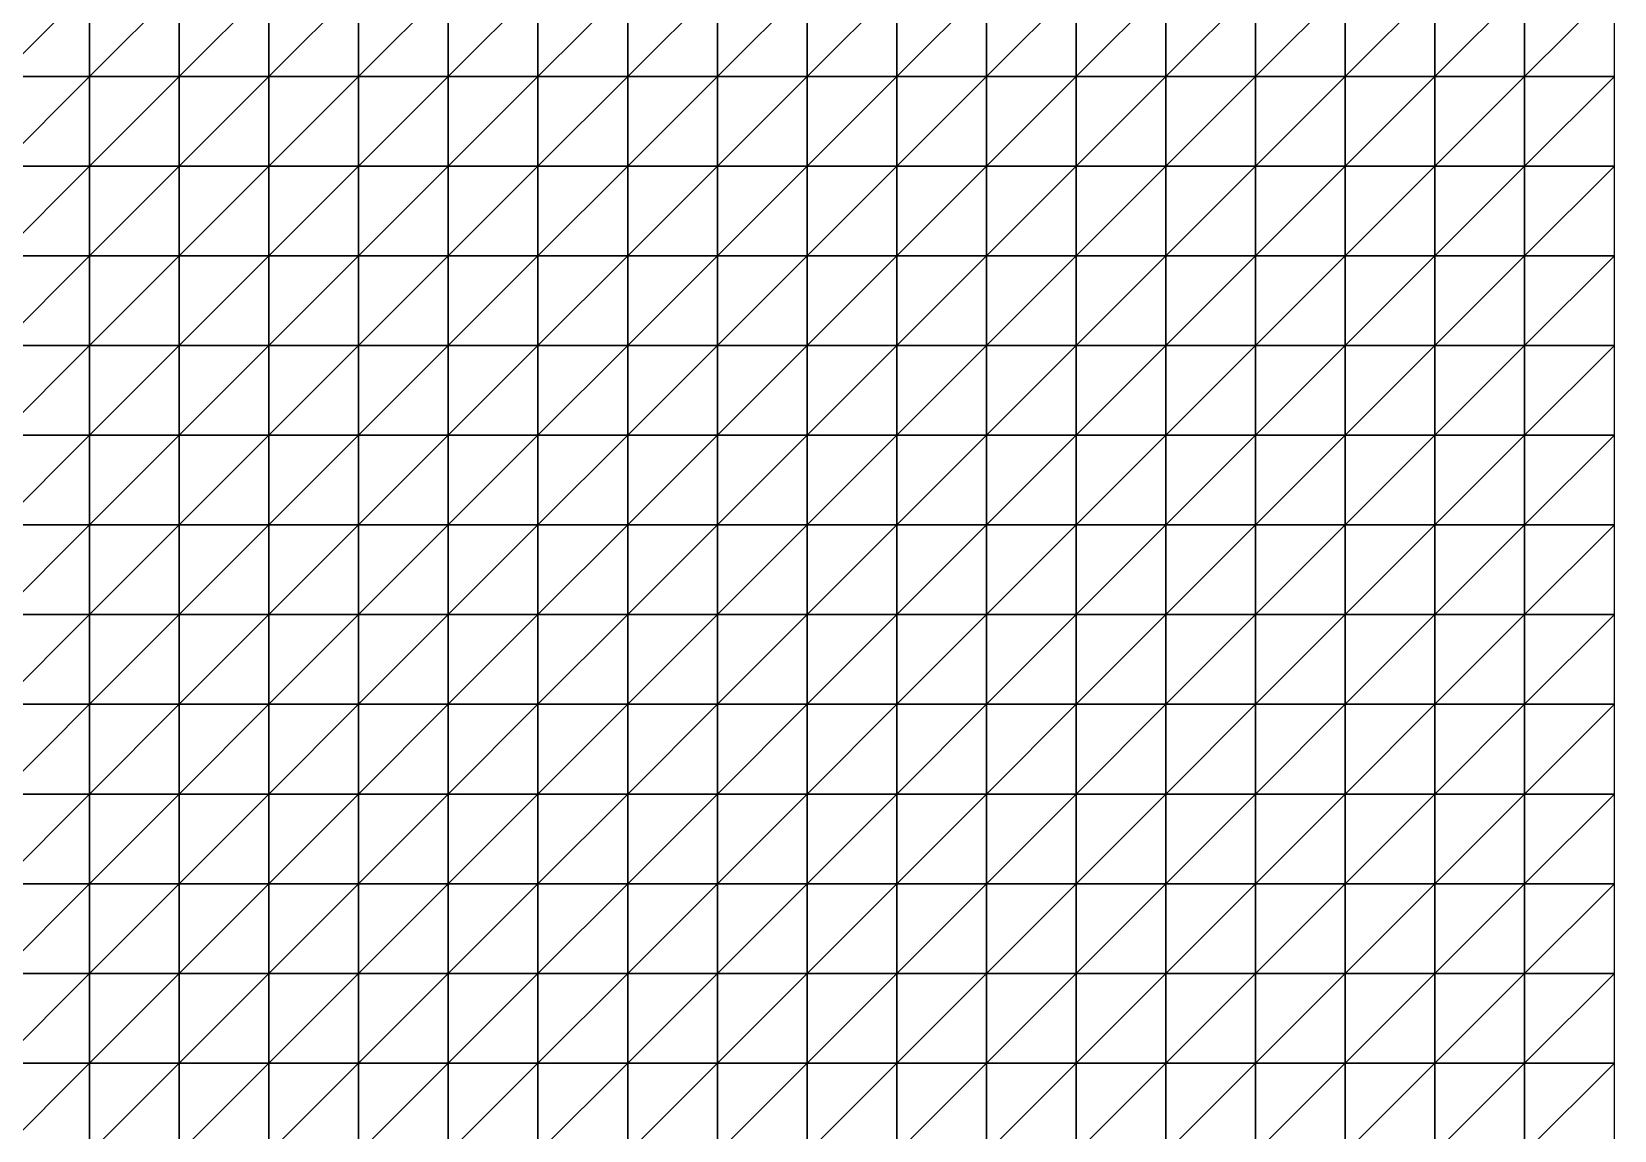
# Model space of a CAD drawing. Extents: x 504700 to 505400, y 9011750 to 9012250.
# Drawn here: x 505223.5 to 505400, y 9011872.5 to 9011995 of the extents above; entities that cross this region are included whole.
import ezdxf

# ---------------------------------------------------------------- set-up
doc = ezdxf.new("R2010")
doc.units = 0

msp = doc.modelspace()

# ---------------------------------------------------------------- linework, layer by layer
at = {"layer": 'PIT_FASE2'}
for points in [[(505220, 9011990, 260.29), (505230, 9011990, 270.28), (505230, 9012000, 270)], [(505220, 9011990, 260.29), (505230, 9012000, 270), (505220, 9012000, 260)], [(505230, 9011990, 270.28), (505240, 9011990, 280.26), (505240, 9012000, 280)], [(505230, 9011990, 270.28), (505240, 9012000, 280), (505230, 9012000, 270)], [(505240, 9011990, 280.26), (505250, 9011990, 290.25), (505250, 9012000, 290)], [(505240, 9011990, 280.26), (505250, 9012000, 290), (505240, 9012000, 280)], [(505250, 9011990, 290.25), (505260, 9011990, 300.24), (505260, 9012000, 300)], [(505250, 9011990, 290.25), (505260, 9012000, 300), (505250, 9012000, 290)], [(505260, 9011990, 300.24), (505270, 9011990, 310.23), (505270, 9012000, 310)], [(505260, 9011990, 300.24), (505270, 9012000, 310), (505260, 9012000, 300)], [(505270, 9011990, 310.23), (505280, 9011990, 320.22), (505280, 9012000, 320)], [(505270, 9011990, 310.23), (505280, 9012000, 320), (505270, 9012000, 310)], [(505280, 9011990, 320.22), (505290, 9011990, 330.21), (505290, 9012000, 330)], [(505280, 9011990, 320.22), (505290, 9012000, 330), (505280, 9012000, 320)], [(505290, 9011990, 330.21), (505300, 9011990, 340.2), (505300, 9012000, 340)], [(505290, 9011990, 330.21), (505300, 9012000, 340), (505290, 9012000, 330)], [(505300, 9011990, 340.2), (505310, 9011990, 346.8), (505310, 9012000, 346.62)], [(505300, 9011990, 340.2), (505310, 9012000, 346.62), (505300, 9012000, 340)], [(505310, 9011990, 346.8), (505320, 9011990, 347.02), (505320, 9012000, 346.84)], [(505310, 9011990, 346.8), (505320, 9012000, 346.84), (505310, 9012000, 346.62)], [(505320, 9011990, 347.02), (505330, 9011990, 347.13), (505330, 9012000, 346.95)], [(505320, 9011990, 347.02), (505330, 9012000, 346.95), (505320, 9012000, 346.84)], [(505330, 9011990, 347.13), (505340, 9011990, 347.09), (505340, 9012000, 346.92)], [(505330, 9011990, 347.13), (505340, 9012000, 346.92), (505330, 9012000, 346.95)], [(505340, 9011990, 347.09), (505350, 9011990, 346.96), (505350, 9012000, 346.79)], [(505340, 9011990, 347.09), (505350, 9012000, 346.79), (505340, 9012000, 346.92)], [(505350, 9011990, 346.96), (505360, 9011990, 346.72), (505360, 9012000, 346.54)], [(505350, 9011990, 346.96), (505360, 9012000, 346.54), (505350, 9012000, 346.79)], [(505360, 9011990, 346.72), (505370, 9011990, 346.4), (505370, 9012000, 346.22)], [(505360, 9011990, 346.72), (505370, 9012000, 346.22), (505360, 9012000, 346.54)], [(505370, 9011990, 346.4), (505380, 9011990, 346.01), (505380, 9012000, 345.84)], [(505370, 9011990, 346.4), (505380, 9012000, 345.84), (505370, 9012000, 346.22)], [(505380, 9011990, 346.01), (505390, 9011990, 345.6), (505390, 9012000, 345.43)], [(505380, 9011990, 346.01), (505390, 9012000, 345.43), (505380, 9012000, 345.84)], [(505390, 9011990, 345.6), (505400, 9011990, 345.18), (505400, 9012000, 345.01)], [(505390, 9011990, 345.6), (505400, 9012000, 345.01), (505390, 9012000, 345.43)], [(505220, 9011980, 261.17), (505230, 9011980, 271.11), (505230, 9011990, 270.28)], [(505220, 9011980, 261.17), (505230, 9011990, 270.28), (505220, 9011990, 260.29)], [(505230, 9011980, 271.11), (505240, 9011980, 281.05), (505240, 9011990, 280.26)], [(505230, 9011980, 271.11), (505240, 9011990, 280.26), (505230, 9011990, 270.28)], [(505240, 9011980, 281.05), (505250, 9011980, 291), (505250, 9011990, 290.25)], [(505240, 9011980, 281.05), (505250, 9011990, 290.25), (505240, 9011990, 280.26)], [(505250, 9011980, 291), (505260, 9011980, 300.95), (505260, 9011990, 300.24)], [(505250, 9011980, 291), (505260, 9011990, 300.24), (505250, 9011990, 290.25)], [(505260, 9011980, 300.95), (505270, 9011980, 310.91), (505270, 9011990, 310.23)], [(505260, 9011980, 300.95), (505270, 9011990, 310.23), (505260, 9011990, 300.24)], [(505270, 9011980, 310.91), (505280, 9011980, 320.87), (505280, 9011990, 320.22)], [(505270, 9011980, 310.91), (505280, 9011990, 320.22), (505270, 9011990, 310.23)], [(505280, 9011980, 320.87), (505290, 9011980, 330.83), (505290, 9011990, 330.21)], [(505280, 9011980, 320.87), (505290, 9011990, 330.21), (505280, 9011990, 320.22)], [(505290, 9011980, 330.83), (505300, 9011980, 340.8), (505300, 9011990, 340.2)], [(505290, 9011980, 330.83), (505300, 9011990, 340.2), (505290, 9011990, 330.21)], [(505300, 9011980, 340.8), (505310, 9011980, 346.95), (505310, 9011990, 346.8)], [(505300, 9011980, 340.8), (505310, 9011990, 346.8), (505300, 9011990, 340.2)], [(505310, 9011980, 346.95), (505320, 9011980, 347.17), (505320, 9011990, 347.02)], [(505310, 9011980, 346.95), (505320, 9011990, 347.02), (505310, 9011990, 346.8)], [(505320, 9011980, 347.17), (505330, 9011980, 347.29), (505330, 9011990, 347.13)], [(505320, 9011980, 347.17), (505330, 9011990, 347.13), (505320, 9011990, 347.02)], [(505330, 9011980, 347.29), (505340, 9011980, 347.25), (505340, 9011990, 347.09)], [(505330, 9011980, 347.29), (505340, 9011990, 347.09), (505330, 9011990, 347.13)], [(505340, 9011980, 347.25), (505350, 9011980, 347.12), (505350, 9011990, 346.96)], [(505340, 9011980, 347.25), (505350, 9011990, 346.96), (505340, 9011990, 347.09)], [(505350, 9011980, 347.12), (505360, 9011980, 346.88), (505360, 9011990, 346.72)], [(505350, 9011980, 347.12), (505360, 9011990, 346.72), (505350, 9011990, 346.96)], [(505360, 9011980, 346.88), (505370, 9011980, 346.56), (505370, 9011990, 346.4)], [(505360, 9011980, 346.88), (505370, 9011990, 346.4), (505360, 9011990, 346.72)], [(505370, 9011980, 346.56), (505380, 9011980, 346.18), (505380, 9011990, 346.01)], [(505370, 9011980, 346.56), (505380, 9011990, 346.01), (505370, 9011990, 346.4)], [(505380, 9011980, 346.18), (505390, 9011980, 345.76), (505390, 9011990, 345.6)], [(505380, 9011980, 346.18), (505390, 9011990, 345.6), (505380, 9011990, 346.01)], [(505390, 9011980, 345.76), (505400, 9011980, 345.34), (505400, 9011990, 345.18)], [(505390, 9011980, 345.76), (505400, 9011990, 345.18), (505390, 9011990, 345.6)], [(505220, 9011970, 262.63), (505230, 9011970, 272.48), (505230, 9011980, 271.11)], [(505220, 9011970, 262.63), (505230, 9011980, 271.11), (505220, 9011980, 261.17)], [(505230, 9011970, 272.48), (505240, 9011970, 282.35), (505240, 9011980, 281.05)], [(505230, 9011970, 272.48), (505240, 9011980, 281.05), (505230, 9011980, 271.11)], [(505240, 9011970, 282.35), (505250, 9011970, 292.24), (505250, 9011980, 291)], [(505240, 9011970, 282.35), (505250, 9011980, 291), (505240, 9011980, 281.05)], [(505250, 9011970, 292.24), (505260, 9011970, 302.13), (505260, 9011980, 300.95)], [(505250, 9011970, 292.24), (505260, 9011980, 300.95), (505250, 9011980, 291)], [(505260, 9011970, 302.13), (505270, 9011970, 312.04), (505270, 9011980, 310.91)], [(505260, 9011970, 302.13), (505270, 9011980, 310.91), (505260, 9011980, 300.95)], [(505270, 9011970, 312.04), (505280, 9011970, 321.95), (505280, 9011980, 320.87)], [(505270, 9011970, 312.04), (505280, 9011980, 320.87), (505270, 9011980, 310.91)], [(505280, 9011970, 321.95), (505290, 9011970, 331.87), (505290, 9011980, 330.83)], [(505280, 9011970, 321.95), (505290, 9011980, 330.83), (505280, 9011980, 320.87)], [(505290, 9011970, 331.87), (505300, 9011970, 341.79), (505300, 9011980, 340.8)], [(505290, 9011970, 331.87), (505300, 9011980, 340.8), (505290, 9011980, 330.83)], [(505300, 9011970, 341.79), (505310, 9011970, 347.09), (505310, 9011980, 346.95)], [(505300, 9011970, 341.79), (505310, 9011980, 346.95), (505300, 9011980, 340.8)], [(505310, 9011970, 347.09), (505320, 9011970, 347.32), (505320, 9011980, 347.17)], [(505310, 9011970, 347.09), (505320, 9011980, 347.17), (505310, 9011980, 346.95)], [(505320, 9011970, 347.32), (505330, 9011970, 347.43), (505330, 9011980, 347.29)], [(505320, 9011970, 347.32), (505330, 9011980, 347.29), (505320, 9011980, 347.17)], [(505330, 9011970, 347.43), (505340, 9011970, 347.4), (505340, 9011980, 347.25)], [(505330, 9011970, 347.43), (505340, 9011980, 347.25), (505330, 9011980, 347.29)], [(505340, 9011970, 347.4), (505350, 9011970, 347.27), (505350, 9011980, 347.12)], [(505340, 9011970, 347.4), (505350, 9011980, 347.12), (505340, 9011980, 347.25)], [(505350, 9011970, 347.27), (505360, 9011970, 347.02), (505360, 9011980, 346.88)], [(505350, 9011970, 347.27), (505360, 9011980, 346.88), (505350, 9011980, 347.12)], [(505360, 9011970, 347.02), (505370, 9011970, 346.71), (505370, 9011980, 346.56)], [(505360, 9011970, 347.02), (505370, 9011980, 346.56), (505360, 9011980, 346.88)], [(505370, 9011970, 346.71), (505380, 9011970, 346.33), (505380, 9011980, 346.18)], [(505370, 9011970, 346.71), (505380, 9011980, 346.18), (505370, 9011980, 346.56)], [(505380, 9011970, 346.33), (505390, 9011970, 345.92), (505390, 9011980, 345.76)], [(505380, 9011970, 346.33), (505390, 9011980, 345.76), (505380, 9011980, 346.18)], [(505390, 9011970, 345.92), (505400, 9011970, 345.5), (505400, 9011980, 345.34)], [(505390, 9011970, 345.92), (505400, 9011980, 345.34), (505390, 9011980, 345.76)], [(505220, 9011960, 264.64), (505230, 9011960, 274.39), (505230, 9011970, 272.48)], [(505220, 9011960, 264.64), (505230, 9011970, 272.48), (505220, 9011970, 262.63)], [(505230, 9011960, 274.39), (505240, 9011960, 284.17), (505240, 9011970, 282.35)], [(505230, 9011960, 274.39), (505240, 9011970, 282.35), (505230, 9011970, 272.48)], [(505240, 9011960, 284.17), (505250, 9011960, 293.96), (505250, 9011970, 292.24)], [(505240, 9011960, 284.17), (505250, 9011970, 292.24), (505240, 9011970, 282.35)], [(505250, 9011960, 293.96), (505260, 9011960, 303.78), (505260, 9011970, 302.13)], [(505250, 9011960, 293.96), (505260, 9011970, 302.13), (505250, 9011970, 292.24)], [(505260, 9011960, 303.78), (505270, 9011960, 313.61), (505270, 9011970, 312.04)], [(505260, 9011960, 303.78), (505270, 9011970, 312.04), (505260, 9011970, 302.13)], [(505270, 9011960, 313.61), (505280, 9011960, 323.45), (505280, 9011970, 321.95)], [(505270, 9011960, 313.61), (505280, 9011970, 321.95), (505270, 9011970, 312.04)], [(505280, 9011960, 323.45), (505290, 9011960, 333.31), (505290, 9011970, 331.87)], [(505280, 9011960, 323.45), (505290, 9011970, 331.87), (505280, 9011970, 321.95)], [(505290, 9011960, 333.31), (505300, 9011960, 343.18), (505300, 9011970, 341.79)], [(505290, 9011960, 333.31), (505300, 9011970, 341.79), (505290, 9011970, 331.87)], [(505300, 9011960, 343.18), (505310, 9011960, 347.22), (505310, 9011970, 347.09)], [(505300, 9011960, 343.18), (505310, 9011970, 347.09), (505300, 9011970, 341.79)], [(505310, 9011960, 347.22), (505320, 9011960, 347.44), (505320, 9011970, 347.32)], [(505310, 9011960, 347.22), (505320, 9011970, 347.32), (505310, 9011970, 347.09)], [(505320, 9011960, 347.44), (505330, 9011960, 347.56), (505330, 9011970, 347.43)], [(505320, 9011960, 347.44), (505330, 9011970, 347.43), (505320, 9011970, 347.32)], [(505330, 9011960, 347.56), (505340, 9011960, 347.53), (505340, 9011970, 347.4)], [(505330, 9011960, 347.56), (505340, 9011970, 347.4), (505330, 9011970, 347.43)], [(505340, 9011960, 347.53), (505350, 9011960, 347.4), (505350, 9011970, 347.27)], [(505340, 9011960, 347.53), (505350, 9011970, 347.27), (505340, 9011970, 347.4)], [(505350, 9011960, 347.4), (505360, 9011960, 347.16), (505360, 9011970, 347.02)], [(505350, 9011960, 347.4), (505360, 9011970, 347.02), (505350, 9011970, 347.27)], [(505360, 9011960, 347.16), (505370, 9011960, 346.85), (505370, 9011970, 346.71)], [(505360, 9011960, 347.16), (505370, 9011970, 346.71), (505360, 9011970, 347.02)], [(505370, 9011960, 346.85), (505380, 9011960, 346.47), (505380, 9011970, 346.33)], [(505370, 9011960, 346.85), (505380, 9011970, 346.33), (505370, 9011970, 346.71)], [(505380, 9011960, 346.47), (505390, 9011960, 346.06), (505390, 9011970, 345.92)], [(505380, 9011960, 346.47), (505390, 9011970, 345.92), (505380, 9011970, 346.33)], [(505390, 9011960, 346.06), (505400, 9011960, 345.65), (505400, 9011970, 345.5)], [(505390, 9011960, 346.06), (505400, 9011970, 345.5), (505390, 9011970, 345.92)], [(505220, 9011950, 267.2), (505230, 9011950, 276.81), (505230, 9011960, 274.39)], [(505220, 9011950, 267.2), (505230, 9011960, 274.39), (505220, 9011960, 264.64)], [(505230, 9011950, 276.81), (505240, 9011950, 286.47), (505240, 9011960, 284.17)], [(505230, 9011950, 276.81), (505240, 9011960, 284.17), (505230, 9011960, 274.39)], [(505240, 9011950, 286.47), (505250, 9011950, 296.15), (505250, 9011960, 293.96)], [(505240, 9011950, 286.47), (505250, 9011960, 293.96), (505240, 9011960, 284.17)], [(505250, 9011950, 296.15), (505260, 9011950, 305.87), (505260, 9011960, 303.78)], [(505250, 9011950, 296.15), (505260, 9011960, 303.78), (505250, 9011960, 293.96)], [(505260, 9011950, 305.87), (505270, 9011950, 315.61), (505270, 9011960, 313.61)], [(505260, 9011950, 305.87), (505270, 9011960, 313.61), (505260, 9011960, 303.78)], [(505270, 9011950, 315.61), (505280, 9011950, 325.37), (505280, 9011960, 323.45)], [(505270, 9011950, 315.61), (505280, 9011960, 323.45), (505270, 9011960, 313.61)], [(505280, 9011950, 325.37), (505290, 9011950, 335.15), (505290, 9011960, 333.31)], [(505280, 9011950, 325.37), (505290, 9011960, 333.31), (505280, 9011960, 323.45)], [(505290, 9011950, 335.15), (505300, 9011950, 344.95), (505300, 9011960, 343.18)], [(505290, 9011950, 335.15), (505300, 9011960, 343.18), (505290, 9011960, 333.31)], [(505300, 9011950, 344.95), (505310, 9011950, 347.33), (505310, 9011960, 347.22)], [(505300, 9011950, 344.95), (505310, 9011960, 347.22), (505300, 9011960, 343.18)], [(505310, 9011950, 347.33), (505320, 9011950, 347.56), (505320, 9011960, 347.44)], [(505310, 9011950, 347.33), (505320, 9011960, 347.44), (505310, 9011960, 347.22)], [(505320, 9011950, 347.56), (505330, 9011950, 347.67), (505330, 9011960, 347.56)], [(505320, 9011950, 347.56), (505330, 9011960, 347.56), (505320, 9011960, 347.44)], [(505330, 9011950, 347.67), (505340, 9011950, 347.65), (505340, 9011960, 347.53)], [(505330, 9011950, 347.67), (505340, 9011960, 347.53), (505330, 9011960, 347.56)], [(505340, 9011950, 347.65), (505350, 9011950, 347.52), (505350, 9011960, 347.4)], [(505340, 9011950, 347.65), (505350, 9011960, 347.4), (505340, 9011960, 347.53)], [(505350, 9011950, 347.52), (505360, 9011950, 347.28), (505360, 9011960, 347.16)], [(505350, 9011950, 347.52), (505360, 9011960, 347.16), (505350, 9011960, 347.4)], [(505360, 9011950, 347.28), (505370, 9011950, 346.97), (505370, 9011960, 346.85)], [(505360, 9011950, 347.28), (505370, 9011960, 346.85), (505360, 9011960, 347.16)], [(505370, 9011950, 346.97), (505380, 9011950, 346.6), (505380, 9011960, 346.47)], [(505370, 9011950, 346.97), (505380, 9011960, 346.47), (505370, 9011960, 346.85)], [(505380, 9011950, 346.6), (505390, 9011950, 346.19), (505390, 9011960, 346.06)], [(505380, 9011950, 346.6), (505390, 9011960, 346.06), (505380, 9011960, 346.47)], [(505390, 9011950, 346.19), (505400, 9011950, 345.78), (505400, 9011960, 345.65)], [(505390, 9011950, 346.19), (505400, 9011960, 345.65), (505390, 9011960, 346.06)], [(505220, 9011940, 270.28), (505230, 9011940, 279.74), (505230, 9011950, 276.81)], [(505220, 9011940, 270.28), (505230, 9011950, 276.81), (505220, 9011950, 267.2)], [(505230, 9011940, 279.74), (505240, 9011940, 289.25), (505240, 9011950, 286.47)], [(505230, 9011940, 279.74), (505240, 9011950, 286.47), (505230, 9011950, 276.81)], [(505240, 9011940, 289.25), (505250, 9011940, 298.81), (505250, 9011950, 296.15)], [(505240, 9011940, 289.25), (505250, 9011950, 296.15), (505240, 9011950, 286.47)], [(505250, 9011940, 298.81), (505260, 9011940, 308.4), (505260, 9011950, 305.87)], [(505250, 9011940, 298.81), (505260, 9011950, 305.87), (505250, 9011950, 296.15)], [(505260, 9011940, 308.4), (505270, 9011940, 318.04), (505270, 9011950, 315.61)], [(505260, 9011940, 308.4), (505270, 9011950, 315.61), (505260, 9011950, 305.87)], [(505270, 9011940, 318.04), (505280, 9011940, 327.7), (505280, 9011950, 325.37)], [(505270, 9011940, 318.04), (505280, 9011950, 325.37), (505270, 9011950, 315.61)], [(505280, 9011940, 327.7), (505290, 9011940, 337.39), (505290, 9011950, 335.15)], [(505280, 9011940, 327.7), (505290, 9011950, 335.15), (505280, 9011950, 325.37)], [(505290, 9011940, 337.39), (505300, 9011940, 347.06), (505300, 9011950, 344.95)], [(505290, 9011940, 337.39), (505300, 9011950, 344.95), (505290, 9011950, 335.15)], [(505300, 9011940, 347.06), (505310, 9011940, 347.43), (505310, 9011950, 347.33)], [(505300, 9011940, 347.06), (505310, 9011950, 347.33), (505300, 9011950, 344.95)], [(505310, 9011940, 347.43), (505320, 9011940, 347.65), (505320, 9011950, 347.56)], [(505310, 9011940, 347.43), (505320, 9011950, 347.56), (505310, 9011950, 347.33)], [(505320, 9011940, 347.65), (505330, 9011940, 347.77), (505330, 9011950, 347.67)], [(505320, 9011940, 347.65), (505330, 9011950, 347.67), (505320, 9011950, 347.56)], [(505330, 9011940, 347.77), (505340, 9011940, 347.75), (505340, 9011950, 347.65)], [(505330, 9011940, 347.77), (505340, 9011950, 347.65), (505330, 9011950, 347.67)], [(505340, 9011940, 347.75), (505350, 9011940, 347.63), (505350, 9011950, 347.52)], [(505340, 9011940, 347.75), (505350, 9011950, 347.52), (505340, 9011950, 347.65)], [(505350, 9011940, 347.63), (505360, 9011940, 347.39), (505360, 9011950, 347.28)], [(505350, 9011940, 347.63), (505360, 9011950, 347.28), (505350, 9011950, 347.52)], [(505360, 9011940, 347.39), (505370, 9011940, 347.09), (505370, 9011950, 346.97)], [(505360, 9011940, 347.39), (505370, 9011950, 346.97), (505360, 9011950, 347.28)], [(505370, 9011940, 347.09), (505380, 9011940, 346.71), (505380, 9011950, 346.6)], [(505370, 9011940, 347.09), (505380, 9011950, 346.6), (505370, 9011950, 346.97)], [(505380, 9011940, 346.71), (505390, 9011940, 346.31), (505390, 9011950, 346.19)], [(505380, 9011940, 346.71), (505390, 9011950, 346.19), (505380, 9011950, 346.6)], [(505390, 9011940, 346.31), (505400, 9011940, 345.91), (505400, 9011950, 345.78)], [(505390, 9011940, 346.31), (505400, 9011950, 345.78), (505390, 9011950, 346.19)], [(505220, 9011930, 273.85), (505230, 9011930, 283.13), (505230, 9011940, 279.74)], [(505220, 9011930, 273.85), (505230, 9011940, 279.74), (505220, 9011940, 270.28)], [(505230, 9011930, 283.13), (505240, 9011930, 292.49), (505240, 9011940, 289.25)], [(505230, 9011930, 283.13), (505240, 9011940, 289.25), (505230, 9011940, 279.74)], [(505240, 9011930, 292.49), (505250, 9011930, 301.9), (505250, 9011940, 298.81)], [(505240, 9011930, 292.49), (505250, 9011940, 298.81), (505240, 9011940, 289.25)], [(505250, 9011930, 301.9), (505260, 9011930, 311.36), (505260, 9011940, 308.4)], [(505250, 9011930, 301.9), (505260, 9011940, 308.4), (505250, 9011940, 298.81)], [(505260, 9011930, 311.36), (505270, 9011930, 320.87), (505270, 9011940, 318.04)], [(505260, 9011930, 311.36), (505270, 9011940, 318.04), (505260, 9011940, 308.4)], [(505270, 9011930, 320.87), (505280, 9011930, 330.42), (505280, 9011940, 327.7)], [(505270, 9011930, 320.87), (505280, 9011940, 327.7), (505270, 9011940, 318.04)], [(505280, 9011930, 330.42), (505290, 9011930, 340), (505290, 9011940, 337.39)], [(505280, 9011930, 330.42), (505290, 9011940, 337.39), (505280, 9011940, 327.7)], [(505290, 9011930, 340), (505300, 9011930, 347.14), (505300, 9011940, 347.06)], [(505290, 9011930, 340), (505300, 9011940, 347.06), (505290, 9011940, 337.39)], [(505300, 9011930, 347.14), (505310, 9011930, 347.51), (505310, 9011940, 347.43)], [(505300, 9011930, 347.14), (505310, 9011940, 347.43), (505300, 9011940, 347.06)], [(505310, 9011930, 347.51), (505320, 9011930, 347.74), (505320, 9011940, 347.65)], [(505310, 9011930, 347.51), (505320, 9011940, 347.65), (505310, 9011940, 347.43)], [(505320, 9011930, 347.74), (505330, 9011930, 347.86), (505330, 9011940, 347.77)], [(505320, 9011930, 347.74), (505330, 9011940, 347.77), (505320, 9011940, 347.65)], [(505330, 9011930, 347.86), (505340, 9011930, 347.84), (505340, 9011940, 347.75)], [(505330, 9011930, 347.86), (505340, 9011940, 347.75), (505330, 9011940, 347.77)], [(505340, 9011930, 347.84), (505350, 9011930, 347.72), (505350, 9011940, 347.63)], [(505340, 9011930, 347.84), (505350, 9011940, 347.63), (505340, 9011940, 347.75)], [(505350, 9011930, 347.72), (505360, 9011930, 347.49), (505360, 9011940, 347.39)], [(505350, 9011930, 347.72), (505360, 9011940, 347.39), (505350, 9011940, 347.63)], [(505360, 9011930, 347.49), (505370, 9011930, 347.19), (505370, 9011940, 347.09)], [(505360, 9011930, 347.49), (505370, 9011940, 347.09), (505360, 9011940, 347.39)], [(505370, 9011930, 347.19), (505380, 9011930, 346.82), (505380, 9011940, 346.71)], [(505370, 9011930, 347.19), (505380, 9011940, 346.71), (505370, 9011940, 347.09)], [(505380, 9011930, 346.82), (505390, 9011930, 346.43), (505390, 9011940, 346.31)], [(505380, 9011930, 346.82), (505390, 9011940, 346.31), (505380, 9011940, 346.71)], [(505390, 9011930, 346.43), (505400, 9011930, 346.02), (505400, 9011940, 345.91)], [(505390, 9011930, 346.43), (505400, 9011940, 345.91), (505390, 9011940, 346.31)], [(505220, 9011920, 277.88), (505230, 9011920, 286.98), (505230, 9011930, 283.13)], [(505220, 9011920, 277.88), (505230, 9011930, 283.13), (505220, 9011930, 273.85)], [(505230, 9011920, 286.98), (505240, 9011920, 296.15), (505240, 9011930, 292.49)], [(505230, 9011920, 286.98), (505240, 9011930, 292.49), (505230, 9011930, 283.13)], [(505240, 9011920, 296.15), (505250, 9011920, 305.41), (505250, 9011930, 301.9)], [(505240, 9011920, 296.15), (505250, 9011930, 301.9), (505240, 9011930, 292.49)], [(505250, 9011920, 305.41), (505260, 9011920, 314.72), (505260, 9011930, 311.36)], [(505250, 9011920, 305.41), (505260, 9011930, 311.36), (505250, 9011930, 301.9)], [(505260, 9011920, 314.72), (505270, 9011920, 324.09), (505270, 9011930, 320.87)], [(505260, 9011920, 314.72), (505270, 9011930, 320.87), (505260, 9011930, 311.36)], [(505270, 9011920, 324.09), (505280, 9011920, 333.52), (505280, 9011930, 330.42)], [(505270, 9011920, 324.09), (505280, 9011930, 330.42), (505270, 9011930, 320.87)], [(505280, 9011920, 333.52), (505290, 9011920, 342.98), (505290, 9011930, 340)], [(505280, 9011920, 333.52), (505290, 9011930, 340), (505280, 9011930, 330.42)], [(505290, 9011920, 342.98), (505300, 9011920, 347.2), (505300, 9011930, 347.14)], [(505290, 9011920, 342.98), (505300, 9011930, 347.14), (505290, 9011930, 340)], [(505300, 9011920, 347.2), (505310, 9011920, 347.57), (505310, 9011930, 347.51)], [(505300, 9011920, 347.2), (505310, 9011930, 347.51), (505300, 9011930, 347.14)], [(505310, 9011920, 347.57), (505320, 9011920, 347.81), (505320, 9011930, 347.74)], [(505310, 9011920, 347.57), (505320, 9011930, 347.74), (505310, 9011930, 347.51)], [(505320, 9011920, 347.81), (505330, 9011920, 347.93), (505330, 9011930, 347.86)], [(505320, 9011920, 347.81), (505330, 9011930, 347.86), (505320, 9011930, 347.74)], [(505330, 9011920, 347.93), (505340, 9011920, 347.92), (505340, 9011930, 347.84)], [(505330, 9011920, 347.93), (505340, 9011930, 347.84), (505330, 9011930, 347.86)], [(505340, 9011920, 347.92), (505350, 9011920, 347.8), (505350, 9011930, 347.72)], [(505340, 9011920, 347.92), (505350, 9011930, 347.72), (505340, 9011930, 347.84)], [(505350, 9011920, 347.8), (505360, 9011920, 347.57), (505360, 9011930, 347.49)], [(505350, 9011920, 347.8), (505360, 9011930, 347.49), (505350, 9011930, 347.72)], [(505360, 9011920, 347.57), (505370, 9011920, 347.28), (505370, 9011930, 347.19)], [(505360, 9011920, 347.57), (505370, 9011930, 347.19), (505360, 9011930, 347.49)], [(505370, 9011920, 347.28), (505380, 9011920, 346.92), (505380, 9011930, 346.82)], [(505370, 9011920, 347.28), (505380, 9011930, 346.82), (505370, 9011930, 347.19)], [(505380, 9011920, 346.92), (505390, 9011920, 346.53), (505390, 9011930, 346.43)], [(505380, 9011920, 346.92), (505390, 9011930, 346.43), (505380, 9011930, 346.82)], [(505390, 9011920, 346.53), (505400, 9011920, 346.13), (505400, 9011930, 346.02)], [(505390, 9011920, 346.53), (505400, 9011930, 346.02), (505390, 9011930, 346.43)], [(505220, 9011910, 282.35), (505230, 9011910, 291.25), (505230, 9011920, 286.98)], [(505220, 9011910, 282.35), (505230, 9011920, 286.98), (505220, 9011920, 277.88)], [(505230, 9011910, 291.25), (505240, 9011910, 300.24), (505240, 9011920, 296.15)], [(505230, 9011910, 291.25), (505240, 9011920, 296.15), (505230, 9011920, 286.98)], [(505240, 9011910, 300.24), (505250, 9011910, 309.32), (505250, 9011920, 305.41)], [(505240, 9011910, 300.24), (505250, 9011920, 305.41), (505240, 9011920, 296.15)], [(505250, 9011910, 309.32), (505260, 9011910, 318.47), (505260, 9011920, 314.72)], [(505250, 9011910, 309.32), (505260, 9011920, 314.72), (505250, 9011920, 305.41)], [(505260, 9011910, 318.47), (505270, 9011910, 327.7), (505270, 9011920, 324.09)], [(505260, 9011910, 318.47), (505270, 9011920, 324.09), (505260, 9011920, 314.72)], [(505270, 9011910, 327.7), (505280, 9011910, 336.98), (505280, 9011920, 333.52)], [(505270, 9011910, 327.7), (505280, 9011920, 333.52), (505270, 9011920, 324.09)], [(505280, 9011910, 336.98), (505290, 9011910, 346.32), (505290, 9011920, 342.98)], [(505280, 9011910, 336.98), (505290, 9011920, 342.98), (505280, 9011920, 333.52)], [(505290, 9011910, 346.32), (505300, 9011910, 347.25), (505300, 9011920, 347.2)], [(505290, 9011910, 346.32), (505300, 9011920, 347.2), (505290, 9011920, 342.98)], [(505300, 9011910, 347.25), (505310, 9011910, 347.63), (505310, 9011920, 347.57)], [(505300, 9011910, 347.25), (505310, 9011920, 347.57), (505300, 9011920, 347.2)], [(505310, 9011910, 347.63), (505320, 9011910, 347.86), (505320, 9011920, 347.81)], [(505310, 9011910, 347.63), (505320, 9011920, 347.81), (505310, 9011920, 347.57)], [(505320, 9011910, 347.86), (505330, 9011910, 347.99), (505330, 9011920, 347.93)], [(505320, 9011910, 347.86), (505330, 9011920, 347.93), (505320, 9011920, 347.81)], [(505330, 9011910, 347.99), (505340, 9011910, 347.98), (505340, 9011920, 347.92)], [(505330, 9011910, 347.99), (505340, 9011920, 347.92), (505330, 9011920, 347.93)], [(505340, 9011910, 347.98), (505350, 9011910, 347.87), (505350, 9011920, 347.8)], [(505340, 9011910, 347.98), (505350, 9011920, 347.8), (505340, 9011920, 347.92)], [(505350, 9011910, 347.87), (505360, 9011910, 347.65), (505360, 9011920, 347.57)], [(505350, 9011910, 347.87), (505360, 9011920, 347.57), (505350, 9011920, 347.8)], [(505360, 9011910, 347.65), (505370, 9011910, 347.36), (505370, 9011920, 347.28)], [(505360, 9011910, 347.65), (505370, 9011920, 347.28), (505360, 9011920, 347.57)], [(505370, 9011910, 347.36), (505380, 9011910, 347), (505380, 9011920, 346.92)], [(505370, 9011910, 347.36), (505380, 9011920, 346.92), (505370, 9011920, 347.28)], [(505380, 9011910, 347), (505390, 9011910, 346.62), (505390, 9011920, 346.53)], [(505380, 9011910, 347), (505390, 9011920, 346.53), (505380, 9011920, 346.92)], [(505390, 9011910, 346.62), (505400, 9011910, 346.23), (505400, 9011920, 346.13)], [(505390, 9011910, 346.62), (505400, 9011920, 346.13), (505390, 9011920, 346.53)], [(505220, 9011900, 287.23), (505230, 9011900, 295.91), (505230, 9011910, 291.25)], [(505220, 9011900, 287.23), (505230, 9011910, 291.25), (505220, 9011910, 282.35)], [(505230, 9011900, 295.91), (505240, 9011900, 304.71), (505240, 9011910, 300.24)], [(505230, 9011900, 295.91), (505240, 9011910, 300.24), (505230, 9011910, 291.25)], [(505240, 9011900, 304.71), (505250, 9011900, 313.61), (505250, 9011910, 309.32)], [(505240, 9011900, 304.71), (505250, 9011910, 309.32), (505240, 9011910, 300.24)], [(505250, 9011900, 313.61), (505260, 9011900, 322.59), (505260, 9011910, 318.47)], [(505250, 9011900, 313.61), (505260, 9011910, 318.47), (505250, 9011910, 309.32)], [(505260, 9011900, 322.59), (505270, 9011900, 331.66), (505270, 9011910, 327.7)], [(505260, 9011900, 322.59), (505270, 9011910, 327.7), (505260, 9011910, 318.47)], [(505270, 9011900, 331.66), (505280, 9011900, 340.8), (505280, 9011910, 336.98)], [(505270, 9011900, 331.66), (505280, 9011910, 336.98), (505270, 9011910, 327.7)], [(505280, 9011900, 340.8), (505290, 9011900, 346.82), (505290, 9011910, 346.32)], [(505280, 9011900, 340.8), (505290, 9011910, 346.32), (505280, 9011910, 336.98)], [(505290, 9011900, 346.82), (505300, 9011900, 347.29), (505300, 9011910, 347.25)], [(505290, 9011900, 346.82), (505300, 9011910, 347.25), (505290, 9011910, 346.32)], [(505300, 9011900, 347.29), (505310, 9011900, 347.67), (505310, 9011910, 347.63)], [(505300, 9011900, 347.29), (505310, 9011910, 347.63), (505300, 9011910, 347.25)], [(505310, 9011900, 347.67), (505320, 9011900, 347.9), (505320, 9011910, 347.86)], [(505310, 9011900, 347.67), (505320, 9011910, 347.86), (505310, 9011910, 347.63)], [(505320, 9011900, 347.9), (505330, 9011900, 348.04), (505330, 9011910, 347.99)], [(505320, 9011900, 347.9), (505330, 9011910, 347.99), (505320, 9011910, 347.86)], [(505330, 9011900, 348.04), (505340, 9011900, 348.03), (505340, 9011910, 347.98)], [(505330, 9011900, 348.04), (505340, 9011910, 347.98), (505330, 9011910, 347.99)], [(505340, 9011900, 348.03), (505350, 9011900, 347.93), (505350, 9011910, 347.87)], [(505340, 9011900, 348.03), (505350, 9011910, 347.87), (505340, 9011910, 347.98)], [(505350, 9011900, 347.93), (505360, 9011900, 347.71), (505360, 9011910, 347.65)], [(505350, 9011900, 347.93), (505360, 9011910, 347.65), (505350, 9011910, 347.87)], [(505360, 9011900, 347.71), (505370, 9011900, 347.43), (505370, 9011910, 347.36)], [(505360, 9011900, 347.71), (505370, 9011910, 347.36), (505360, 9011910, 347.65)], [(505370, 9011900, 347.43), (505380, 9011900, 347.07), (505380, 9011910, 347)], [(505370, 9011900, 347.43), (505380, 9011910, 347), (505370, 9011910, 347.36)], [(505380, 9011900, 347.07), (505390, 9011900, 346.7), (505390, 9011910, 346.62)], [(505380, 9011900, 347.07), (505390, 9011910, 346.62), (505380, 9011910, 347)], [(505390, 9011900, 346.7), (505400, 9011900, 346.32), (505400, 9011910, 346.23)], [(505390, 9011900, 346.7), (505400, 9011910, 346.23), (505390, 9011910, 346.62)], [(505220, 9011890, 292.49), (505230, 9011890, 300.95), (505230, 9011900, 295.91)], [(505220, 9011890, 292.49), (505230, 9011900, 295.91), (505220, 9011900, 287.23)], [(505230, 9011890, 300.95), (505240, 9011890, 309.55), (505240, 9011900, 304.71)], [(505230, 9011890, 300.95), (505240, 9011900, 304.71), (505230, 9011900, 295.91)], [(505240, 9011890, 309.55), (505250, 9011890, 318.25), (505250, 9011900, 313.61)], [(505240, 9011890, 309.55), (505250, 9011900, 313.61), (505240, 9011900, 304.71)], [(505250, 9011890, 318.25), (505260, 9011890, 327.06), (505260, 9011900, 322.59)], [(505250, 9011890, 318.25), (505260, 9011900, 322.59), (505250, 9011900, 313.61)], [(505260, 9011890, 327.06), (505270, 9011890, 335.97), (505270, 9011900, 331.66)], [(505260, 9011890, 327.06), (505270, 9011900, 331.66), (505260, 9011900, 322.59)], [(505270, 9011890, 335.97), (505280, 9011890, 344.95), (505280, 9011900, 340.8)], [(505270, 9011890, 335.97), (505280, 9011900, 340.8), (505270, 9011900, 331.66)], [(505280, 9011890, 344.95), (505290, 9011890, 346.83), (505290, 9011900, 346.82)], [(505280, 9011890, 344.95), (505290, 9011900, 346.82), (505280, 9011900, 340.8)], [(505290, 9011890, 346.83), (505300, 9011890, 347.31), (505300, 9011900, 347.29)], [(505290, 9011890, 346.83), (505300, 9011900, 347.29), (505290, 9011900, 346.82)], [(505300, 9011890, 347.31), (505310, 9011890, 347.69), (505310, 9011900, 347.67)], [(505300, 9011890, 347.31), (505310, 9011900, 347.67), (505300, 9011900, 347.29)], [(505310, 9011890, 347.69), (505320, 9011890, 347.93), (505320, 9011900, 347.9)], [(505310, 9011890, 347.69), (505320, 9011900, 347.9), (505310, 9011900, 347.67)], [(505320, 9011890, 347.93), (505330, 9011890, 348.07), (505330, 9011900, 348.04)], [(505320, 9011890, 347.93), (505330, 9011900, 348.04), (505320, 9011900, 347.9)], [(505330, 9011890, 348.07), (505340, 9011890, 348.07), (505340, 9011900, 348.03)], [(505330, 9011890, 348.07), (505340, 9011900, 348.03), (505330, 9011900, 348.04)], [(505340, 9011890, 348.07), (505350, 9011890, 347.97), (505350, 9011900, 347.93)], [(505340, 9011890, 348.07), (505350, 9011900, 347.93), (505340, 9011900, 348.03)], [(505350, 9011890, 347.97), (505360, 9011890, 347.76), (505360, 9011900, 347.71)], [(505350, 9011890, 347.97), (505360, 9011900, 347.71), (505350, 9011900, 347.93)], [(505360, 9011890, 347.76), (505370, 9011890, 347.48), (505370, 9011900, 347.43)], [(505360, 9011890, 347.76), (505370, 9011900, 347.43), (505360, 9011900, 347.71)], [(505370, 9011890, 347.48), (505380, 9011890, 347.14), (505380, 9011900, 347.07)], [(505370, 9011890, 347.48), (505380, 9011900, 347.07), (505370, 9011900, 347.43)], [(505380, 9011890, 347.14), (505390, 9011890, 346.77), (505390, 9011900, 346.7)], [(505380, 9011890, 347.14), (505390, 9011900, 346.7), (505380, 9011900, 347.07)], [(505390, 9011890, 346.77), (505400, 9011890, 346.4), (505400, 9011900, 346.32)], [(505390, 9011890, 346.77), (505400, 9011900, 346.32), (505390, 9011900, 346.7)], [(505220, 9011880, 298.09), (505230, 9011880, 306.33), (505230, 9011890, 300.95)], [(505220, 9011880, 298.09), (505230, 9011890, 300.95), (505220, 9011890, 292.49)], [(505230, 9011880, 306.33), (505240, 9011880, 314.72), (505240, 9011890, 309.55)], [(505230, 9011880, 306.33), (505240, 9011890, 309.55), (505230, 9011890, 300.95)], [(505240, 9011880, 314.72), (505250, 9011880, 323.24), (505250, 9011890, 318.25)], [(505240, 9011880, 314.72), (505250, 9011890, 318.25), (505240, 9011890, 309.55)], [(505250, 9011880, 323.24), (505260, 9011880, 331.87), (505260, 9011890, 327.06)], [(505250, 9011880, 323.24), (505260, 9011890, 327.06), (505250, 9011890, 318.25)], [(505260, 9011880, 331.87), (505270, 9011880, 340.6), (505270, 9011890, 335.97)], [(505260, 9011880, 331.87), (505270, 9011890, 335.97), (505260, 9011890, 327.06)], [(505270, 9011880, 340.6), (505280, 9011880, 346.25), (505280, 9011890, 344.95)], [(505270, 9011880, 340.6), (505280, 9011890, 344.95), (505270, 9011890, 335.97)], [(505280, 9011880, 346.25), (505290, 9011880, 346.84), (505290, 9011890, 346.83)], [(505280, 9011880, 346.25), (505290, 9011890, 346.83), (505280, 9011890, 344.95)], [(505290, 9011880, 346.84), (505300, 9011880, 347.32), (505300, 9011890, 347.31)], [(505290, 9011880, 346.84), (505300, 9011890, 347.31), (505290, 9011890, 346.83)], [(505300, 9011880, 347.32), (505310, 9011880, 347.7), (505310, 9011890, 347.69)], [(505300, 9011880, 347.32), (505310, 9011890, 347.69), (505300, 9011890, 347.31)], [(505310, 9011880, 347.7), (505320, 9011880, 347.95), (505320, 9011890, 347.93)], [(505310, 9011880, 347.7), (505320, 9011890, 347.93), (505310, 9011890, 347.69)], [(505320, 9011880, 347.95), (505330, 9011880, 348.09), (505330, 9011890, 348.07)], [(505320, 9011880, 347.95), (505330, 9011890, 348.07), (505320, 9011890, 347.93)], [(505330, 9011880, 348.09), (505340, 9011880, 348.1), (505340, 9011890, 348.07)], [(505330, 9011880, 348.09), (505340, 9011890, 348.07), (505330, 9011890, 348.07)], [(505340, 9011880, 348.1), (505350, 9011880, 348.01), (505350, 9011890, 347.97)], [(505340, 9011880, 348.1), (505350, 9011890, 347.97), (505340, 9011890, 348.07)], [(505350, 9011880, 348.01), (505360, 9011880, 347.8), (505360, 9011890, 347.76)], [(505350, 9011880, 348.01), (505360, 9011890, 347.76), (505350, 9011890, 347.97)], [(505360, 9011880, 347.8), (505370, 9011880, 347.53), (505370, 9011890, 347.48)], [(505360, 9011880, 347.8), (505370, 9011890, 347.48), (505360, 9011890, 347.76)], [(505370, 9011880, 347.53), (505380, 9011880, 347.2), (505380, 9011890, 347.14)], [(505370, 9011880, 347.53), (505380, 9011890, 347.14), (505370, 9011890, 347.48)], [(505380, 9011880, 347.2), (505390, 9011880, 346.84), (505390, 9011890, 346.77)], [(505380, 9011880, 347.2), (505390, 9011890, 346.77), (505380, 9011890, 347.14)], [(505390, 9011880, 346.84), (505400, 9011880, 346.47), (505400, 9011890, 346.4)], [(505390, 9011880, 346.84), (505400, 9011890, 346.4), (505390, 9011890, 346.77)], [(505220, 9011870, 304.01), (505230, 9011870, 312.04), (505230, 9011880, 306.33)], [(505220, 9011870, 304.01), (505230, 9011880, 306.33), (505220, 9011880, 298.09)], [(505230, 9011870, 312.04), (505240, 9011870, 320.22), (505240, 9011880, 314.72)], [(505230, 9011870, 312.04), (505240, 9011880, 314.72), (505230, 9011880, 306.33)], [(505240, 9011870, 320.22), (505250, 9011870, 328.54), (505250, 9011880, 323.24)], [(505240, 9011870, 320.22), (505250, 9011880, 323.24), (505240, 9011880, 314.72)], [(505250, 9011870, 328.54), (505260, 9011870, 336.98), (505260, 9011880, 331.87)], [(505250, 9011870, 328.54), (505260, 9011880, 331.87), (505250, 9011880, 323.24)], [(505260, 9011870, 336.98), (505270, 9011870, 345.54), (505270, 9011880, 340.6)], [(505260, 9011870, 336.98), (505270, 9011880, 340.6), (505260, 9011880, 331.87)], [(505270, 9011870, 345.54), (505280, 9011870, 346.24), (505280, 9011880, 346.25)], [(505270, 9011870, 345.54), (505280, 9011880, 346.25), (505270, 9011880, 340.6)], [(505280, 9011870, 346.24), (505290, 9011870, 346.83), (505290, 9011880, 346.84)], [(505280, 9011870, 346.24), (505290, 9011880, 346.84), (505280, 9011880, 346.25)], [(505290, 9011870, 346.83), (505300, 9011870, 347.31), (505300, 9011880, 347.32)], [(505290, 9011870, 346.83), (505300, 9011880, 347.32), (505290, 9011880, 346.84)], [(505300, 9011870, 347.31), (505310, 9011870, 347.7), (505310, 9011880, 347.7)], [(505300, 9011870, 347.31), (505310, 9011880, 347.7), (505300, 9011880, 347.32)], [(505310, 9011870, 347.7), (505320, 9011870, 347.96), (505320, 9011880, 347.95)], [(505310, 9011870, 347.7), (505320, 9011880, 347.95), (505310, 9011880, 347.7)], [(505320, 9011870, 347.96), (505330, 9011870, 348.1), (505330, 9011880, 348.09)], [(505320, 9011870, 347.96), (505330, 9011880, 348.09), (505320, 9011880, 347.95)], [(505330, 9011870, 348.1), (505340, 9011870, 348.11), (505340, 9011880, 348.1)], [(505330, 9011870, 348.1), (505340, 9011880, 348.1), (505330, 9011880, 348.09)], [(505340, 9011870, 348.11), (505350, 9011870, 348.03), (505350, 9011880, 348.01)], [(505340, 9011870, 348.11), (505350, 9011880, 348.01), (505340, 9011880, 348.1)], [(505350, 9011870, 348.03), (505360, 9011870, 347.83), (505360, 9011880, 347.8)], [(505350, 9011870, 348.03), (505360, 9011880, 347.8), (505350, 9011880, 348.01)], [(505360, 9011870, 347.83), (505370, 9011870, 347.57), (505370, 9011880, 347.53)], [(505360, 9011870, 347.83), (505370, 9011880, 347.53), (505360, 9011880, 347.8)], [(505370, 9011870, 347.57), (505380, 9011870, 347.24), (505380, 9011880, 347.2)], [(505370, 9011870, 347.57), (505380, 9011880, 347.2), (505370, 9011880, 347.53)], [(505380, 9011870, 347.24), (505390, 9011870, 346.89), (505390, 9011880, 346.84)], [(505380, 9011870, 347.24), (505390, 9011880, 346.84), (505380, 9011880, 347.2)], [(505390, 9011870, 346.89), (505400, 9011870, 346.54), (505400, 9011880, 346.47)], [(505390, 9011870, 346.89), (505400, 9011880, 346.47), (505390, 9011880, 346.84)]]:
    msp.add_3dface(points, dxfattribs=at)

doc.saveas('drawing.dxf')
